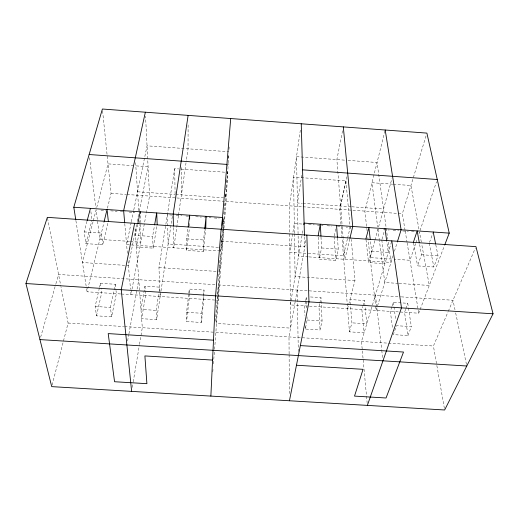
<?xml version="1.0" encoding="UTF-8"?>
<svg xmlns="http://www.w3.org/2000/svg" width="519" height="519" viewBox="0 0 519 519"><rect width="100%" height="100%" fill="white"/><g stroke="black" fill="none" stroke-linecap="round" stroke-linejoin="round"><path stroke-width="0.39" stroke-dasharray="2.6 1.95" d="M188.812 293.086L189.279 289.083L204.006 290.037L203.74 299.327L201.482 322.474L186.555 321.527L186.561 312.302L188.721 293.884M205.764 227.912L203.299 251.507L186.613 250.385L186.626 238.831L188.04 227.809M188.105 124.923L188.04 148.797L186.444 159.917M189.26 293.735L189.234 298.393L186.555 321.527M189.26 292.963L189.279 289.083M189.604 226.031L189.617 222.943M201.482 322.474L201.716 313.268L204.006 290.037M203.299 251.507L203.597 239.979L204.681 229.742M214.587 349.281L215.93 332.329L219.602 259.682M221.555 235.827L218.227 300.267L216.618 300.164M223.981 218.655L222.424 247.634L219.232 247.42M225.311 193.924L225.097 197.914L225.441 193.704M300.326 130.152L289.433 205.842L290.536 328.112L216.384 323.421L226.109 201.417L228.211 163.602M228.25 162.797L228.652 155.551M228.996 149.381L229.126 147.013M212.79 371.876L212.985 369.457M213.432 363.806L214.522 350.085M220.77 250.982L222.813 225.973M223.138 221.937L223.468 217.902M223.786 213.997L224.124 209.838M224.442 205.952L224.721 202.579M225.746 189.954L226.037 186.444M226.401 181.994L226.66 178.815M227.05 174.04L227.354 170.31M227.679 166.275L227.893 163.693M228.341 158.211L228.542 155.732M215.379 321.235L218.324 284.912L400.48 296.816M223.157 228.866L219.706 271.599L217.312 271.443M223.209 228.282L227.718 172.418L179.529 168.98M186.613 250.385L189.396 228.379M178.419 215.722L173.807 247.823L173.424 226.939M178.536 214.918L186.327 160.708M145.275 290.887L145.573 295.577L141.642 318.685L156.634 319.633L160.877 291.743M161 290.945L172.366 216.151M156.634 319.633L156.187 310.362L159.022 291.963M159.145 291.159L159.761 287.163L144.97 286.196L140.96 309.389L156.187 310.362M301.714 175.364L297.452 202.981L302.246 203.312M160.15 296.518L158.957 267.583L174.708 168.636L178.724 168.922M132.293 387.395L133.098 382.62M133.227 381.828L139.364 345.213M139.501 344.415L142.303 327.703L134.94 227.341M290.854 301.773L290.329 304.919L308.662 306.1M290.99 300.981L302.246 234.14M302.382 233.355L303.044 229.417M140.779 224.266L136.38 247.018L153.157 248.14L157.179 224.591M153.157 248.14L152.592 236.521L154.506 225.518M295.149 301.818L288.992 336.922L289.109 353.893M295.259 301.182L306.152 239.064M127.609 340.989L128.77 334.625M128.92 333.827L138.781 279.709M131.878 289.862L130.976 294.63L130.554 289.79M132.027 289.07L149.563 196.072L145.56 116.204M305.555 301.273L304.679 305.847L304.932 315.448M305.704 300.514L306.437 296.699L306.554 300.715M136.581 224.61L128.433 265.566L82.463 262.53L93.102 221.464M137.204 221.457L138.774 213.581M139.248 211.207L148.09 166.735L134.466 165.762M137.697 224.37L135.53 235.367L152.592 236.521M342.546 130.788L336.863 159.58L342.216 226.193M310.472 296.965L320.976 297.647L322.072 320.95L320.035 329.98L305.295 329.046L307.112 319.989L307.021 316.778M337.473 238.013L338.278 249.094L335.728 260.389L319.276 259.286L321.546 247.965L320.982 236.885M99.388 287.935L95.133 306.463L96.508 315.831L111.579 316.785L116.36 293.689L116.009 290.549M131.184 222.515L126.604 244.657L130.626 244.923M131.339 221.769L133.636 210.656M133.785 209.936L147.046 145.826L228.866 151.756M111.579 316.785L110.43 307.443L115.315 284.269L100.452 283.303L99.564 287.163M294.429 233.148L293.566 177.115L345.914 180.852L339.783 209.358L349.443 331.842L364.111 332.77L361.873 309.538L362.736 306.515M340.594 205.998L347.003 176.213M319.665 303.732L319.01 306.768L320.035 329.98M319.827 302.966L320.976 297.647M334.268 235.924L335.897 228.373M96.508 315.831L101.711 292.742L101.082 288.026M347.425 238.876L343.442 255.789L306.645 253.311M347.607 238.111L350.143 227.348L346.154 227.075M86.991 221.269L84.149 231.889L85.882 243.625L102.743 244.76L108.348 221.25M349.741 238.98L344.882 259.318L343.26 239.123M120.596 293.962L87.049 291.795L104.021 222.229M107.439 208.197L111.053 193.386L102.554 110.605M385.001 130.782L364.857 211.11L367.128 231.143M52.127 385.059L68.093 323.039L61.021 287.001M93.303 220.692L96.112 209.845L99.836 239.382L129.607 241.387M96.722 207.509L108.023 163.874L133.668 165.704M85.882 243.625L91.811 220.919M347.607 308.617L354.977 280.539L351.24 239.434M349.443 331.842L351.921 322.85L349.994 299.534L364.468 300.475L366.81 323.804L351.921 322.85M381.789 239.94L384.91 263.691L368.548 262.595L371.649 251.352L370.449 241.05M374.776 240.745L370.125 257.586L393.253 259.143M374.99 239.979L377.949 229.262L379.545 229.372M378.591 226.926L391.929 178.64M40.625 337.266L55.682 284.542M55.903 283.77L58.563 274.467L216.721 284.801M362.956 305.762L364.468 300.475M382.003 239.188L384.151 231.688M391.547 241.659L361.484 341.476L367.225 403.795M405.067 230.293L402.342 213.724L426.183 135.414M393.117 255.588L376.119 310.459L375.574 305.652M394.479 251.19L397.113 242.697M391.845 306.865L390.34 311.374L392.643 329.014M392.098 306.113L393.35 302.356L407.759 303.291L408.356 307.183M415.654 243.541L410.004 260.272L394.051 259.195M415.907 242.775L417.192 238.974M418.989 233.647L419.501 232.129L421.551 243.268M420.014 230.605L436.485 181.799M435.785 244.728L438.036 255.848L433.839 266.974L417.561 265.877L421.48 254.725L419.469 243.612M405.611 309.292L404.541 312.295L407.973 335.553L393.376 334.625L396.516 325.698L411.333 326.646L408.472 307.962M405.884 308.539L407.759 303.291M429.492 242.438L432.684 233.505M407.973 335.553L411.333 326.646M309.454 306.152L418.723 313.21L419.865 310.206M420.15 309.454L444.387 245.831M444.381 408.408L433.423 345.998L447.949 312.055M448.267 311.316L475.313 248.127M95.133 306.463L110.43 307.443M186.561 312.302L201.716 313.268M307.112 319.989L322.072 320.95M68.093 323.039L123.749 326.535M124.56 326.587L214.315 332.231M215.93 332.329L433.423 345.998M401.291 296.868L453.003 300.248L454.994 309.759M121.394 294.014L215.807 300.112M130.412 241.439L140.876 242.146L139.721 224.695M218.434 247.368L168.137 243.982L167.676 226.602M305.847 253.259L289.849 252.182L294.279 223.501L303.057 224.104M131.404 244.974L219.965 250.924M308.182 256.853L298.529 256.204L296.511 156.66L344.901 160.163M308.922 256.899L391.002 262.413L387.875 240.031M158.957 267.583L216.507 271.392M354.977 280.539L295.097 276.582L294.435 233.725M398.294 283.4L384.78 282.505L379.473 241.186M399.085 283.452L429.297 285.45L421.694 244.066M100.965 210.176L105.811 210.513M110.657 210.844L117.119 211.291M120.35 211.512L125.196 211.849M129.237 212.128L134.895 212.518M172.217 215.087L167.365 214.756L167.656 225.81M176.265 215.366L181.922 215.755M185.971 216.034L190.012 216.313M195.676 216.702L201.34 217.098M204.57 217.318L211.045 217.766M214.276 217.986L219.128 218.324M308.643 224.487L314.229 224.876M317.42 225.097L320.612 225.311M321.41 225.369L323.006 225.48M326.996 225.752L331.79 226.083M337.376 226.466L342.164 226.797M383.541 229.651L389.133 230.034M393.13 230.313L398.722 230.696M402.718 230.968L408.317 231.357M411.509 231.578L415.505 231.85M84.149 231.889L101.309 233.05L102.743 244.76M186.626 238.831L203.597 239.979M221.341 241.179L304.789 246.83L304.484 236.301M321.546 247.965L338.278 249.094M371.649 251.352L388.29 252.481L386.759 241.38M421.48 254.725L438.036 255.848M137.541 191.783L175.039 194.411M175.837 194.463L223.481 197.797M303.044 203.37L350.935 206.724M351.733 206.776L383.541 209.008M111.053 193.386L126.299 194.45M127.097 194.508L175.15 197.862M176.765 197.973L224.493 201.307M226.109 201.417L302.22 206.731M303.018 206.789L397.554 213.393M398.352 213.445L402.342 213.724M392.649 184.187L371.974 182.714L377.637 226.855M393.441 184.245L410.938 185.497L419.209 230.546M348.054 160.39L377.047 162.492L387.771 239.298M455.663 312.925L466.451 364.422M47.508 218.142L60.866 286.216M429.226 243.184L433.839 266.974M413.578 242.898L417.561 265.877M405.196 231.078L407.019 242.126M407.149 242.918L418.723 313.21M75.91 220.659L86.426 287.844M86.55 288.635L87.049 291.795M393.35 302.356L395.776 320.249M90.864 211.512L91.908 219.349M100.452 283.303L100.978 287.234M377.949 229.262L379.376 240.388M89.553 157.724L95.814 207.438M375.432 295.181L381.673 349.611M381.763 350.409L382.678 358.415M367.854 237.546L375.484 304.848M366.012 239.648L368.548 262.595M115.315 284.269L115.925 289.764M345.914 180.852L350.448 230.696M124.761 223.585L127.382 253.519M128.011 260.726L130.483 288.992M342.281 227.004L343.195 238.312M334.106 236.683L335.728 260.389M135.608 162.681L138.826 211.181M139.455 220.724L139.669 223.903M140.428 215.696L140.883 222.703M144.97 286.196L145.223 290.108M318.238 237.17L319.276 259.286M306.573 301.52L306.761 307.942M305.23 326.646L305.295 329.046M297.205 290.063L298.302 351.538M174.708 168.636L175.124 196.279M289.115 354.698L289.394 393.486M181.248 167.553L181.423 194.859"/><path stroke-width="0.78" d="M189.636 219.083L189.656 215.216L188.144 227.024M205.764 227.912L206.095 216.352L204.758 228.95M210.87 396.088L215.58 295.817L221.139 229.223M222.087 225.46L222.502 217.48L73.808 207.23L102.392 109.016L426.89 133.104L449.227 233.122L444.673 245.078M221.477 229.833L230.708 118.54M188.131 115.38L173.19 214.081L173.411 226.135M303.842 224.688L304.108 223.112L449.227 233.122M154.649 224.733L156.699 212.946L157.179 224.591M318.16 235.594L320.34 224.227L320.943 236.1M137.853 223.585L140.182 211.804L140.279 213.361M289.446 400.759L308.987 301.87L306.846 235.081M134.642 223.313L121.238 289.706L131.625 391.378M145.359 112.201L123.632 210.669L124.69 222.774M349.929 238.195L352.732 226.466L343.312 126.902M104.183 221.289L107.05 209.52L108.348 221.25M365.921 238.857L368.886 227.575L370.268 239.467M87.198 220.51L90.442 208.379M397.346 241.938L401.103 229.8L385.195 130.01M25.95 283.536L47.352 217.351L475.949 246.635L493.05 313.794L444.653 409.984L51.718 386.629L25.95 283.536L493.05 313.794M413.442 242.107L417.172 230.91L419.326 242.821M367.374 405.391L401.472 307.858L391.78 240.881M39.963 339.595L466.782 366.005M212.556 360.082L144.892 355.93L146.903 383.671L114.556 381.731L108.205 333.6L213.497 340.172M296.466 365.233L363.053 369.32L354.509 396.107L386.045 397.995L403.516 352.038L300.345 345.596M89.151 154.519L226.9 164.406M302.571 169.843L437.258 179.509M433.216 232.012L435.623 243.93M73.808 207.23L75.787 219.868M385.007 228.691L386.649 240.582M336.552 225.35L337.415 237.222M301.241 123.775L304.458 235.496"/></g></svg>
